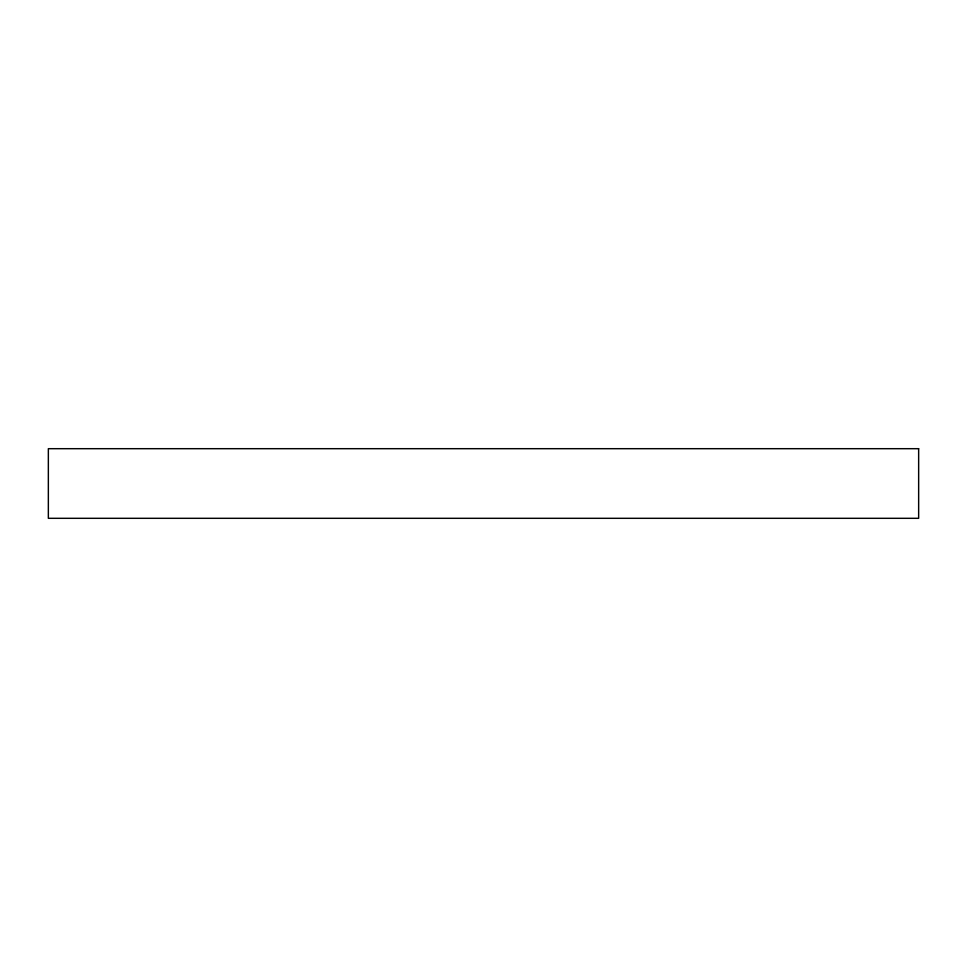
<?xml version="1.0" encoding="UTF-8"?>
<svg xmlns="http://www.w3.org/2000/svg" width="967" height="967" viewBox="0 0 967 967"><rect width="100%" height="100%" fill="white"/><g stroke="black" fill="none" stroke-linecap="round" stroke-linejoin="round"><path stroke-width="1.45" d="M918.65 448.688L48.35 448.688L48.35 518.312L918.65 518.312L918.65 448.688"/></g></svg>
